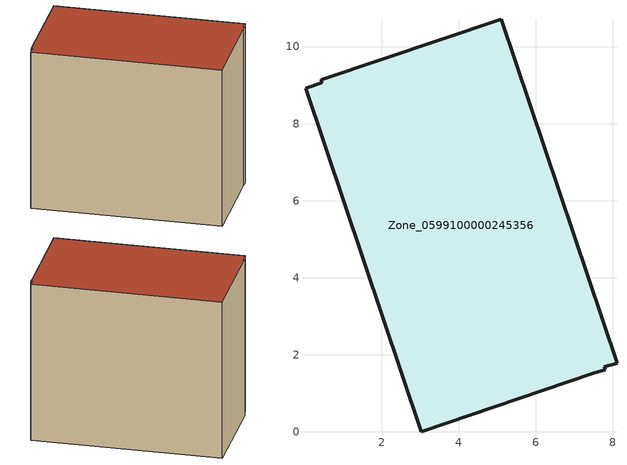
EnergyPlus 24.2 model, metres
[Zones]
Zone_0599100000245356
 floor ground (C_G): 5.1,10.71 8.11,1.78 7.77,1.68 7.8,1.61 7.49,1.51 3.03,0 0.02,8.92 0.44,9.07 0.42,9.13 z0.28
 wall outside (C_F): 5.1,10.71 0.42,9.13 0.44,9.07 0.02,8.92 3.03,0 7.49,1.51 7.8,1.61 7.77,1.68 8.11,1.78 5.1,10.71 z0.28:8.52
 roof outside (C_R): 8.11,1.78 5.1,10.71 0.42,9.13 0.44,9.07 0.02,8.92 3.03,0 7.49,1.51 7.8,1.61 7.77,1.68 z8.52
[BUILDING]
Pand.0599100000245356: North Axis=0; Terrain=City; Loads Convergence Tolerance Value=0.04; Temperature Convergence Tolerance Value=0.4; Solar Distribution=FullExterior; Maximum Number of Warmup Days=25; Minimum Number of Warmup Days=1
[Site:Location]
Rotterdam.The.Hague.AP_ZH_NLD Design_Conditions: Latitude=51.96; Longitude=4.45; Time Zone=1; Elevation=-4.5
[SITE:GROUNDTEMPERATURE:BUILDINGSURFACE]
18, 18, 18, 18, 18, 18, 18, 18, 18, 18, 18, 18
[MATERIAL] Thermal Absorptance=0.9; Solar Absorptance=0.7; Visible Absorptance=0.7
Name | Roughness | Thickness | Conductivity | Density | Specific Heat
G.TI.1965-1974 | MediumSmooth | 0.15 | 0.882353 | 540 | 1210
F.TI.1965-1974 | Rough | 0.3 | 0.697674 | 1920 | 840
R.TI.1965-1974 | MediumRough | 0.2 | 0.232558 | 1500 | 1000
[CONSTRUCTION]
C_G: G.TI.1965-1974
C_F: F.TI.1965-1974
C_R: R.TI.1965-1974
[ZONE]
Zone_0599100000245356: Type=1; Multiplier=1; Ceiling Height=Autocalculate; Volume=Autocalculate; Floor Area=autocalculate; Part of Total Floor Area=Yes
[ZONEINFILTRATION:DESIGNFLOWRATE]
Infil_Zone_0599100000245356: Zone or ZoneList or Space or SpaceList=Zone_0599100000245356; Schedule=AlwaysOn; Design Flow Rate Calculation Method=Flow/Area; Flow Rate per Floor Area=0.003; Constant Term Coefficient=1; Temperature Term Coefficient=0; Velocity Term Coefficient=0; Velocity Squared Term Coefficient=0
[HVACTEMPLATE:ZONE:IDEALLOADSAIRSYSTEM]
Zone_0599100000245356: Maximum Heating Supply Air Temperature=50; Minimum Cooling Supply Air Temperature=13; Maximum Heating Supply Air Humidity Ratio=0.0156; Minimum Cooling Supply Air Humidity Ratio=0.0077; Heating Limit=NoLimit; Cooling Limit=NoLimit; Dehumidification Control Type=ConstantSensibleHeatRatio; Cooling Sensible Heat Ratio=0.7; Dehumidification Setpoint=60; Humidification Control Type=None; Humidification Setpoint=30; Outdoor Air Method=None; Outdoor Air Flow Rate per Person=0.00944; Outdoor Air Flow Rate per Zone Floor Area=0; Outdoor Air Flow Rate per Zone=0; Demand Controlled Ventilation Type=None; Outdoor Air Economizer Type=NoEconomizer; Heat Recovery Type=None; Sensible Heat Recovery Effectiveness=0.7; Latent Heat Recovery Effectiveness=0.65
[ZONECONTROL:THERMOSTAT]
ThermostatControl_Zone_0599100000245356: Zone or ZoneList=Zone_0599100000245356; Control Type Schedule=DualSetpointControlType; Control 1=Thermostat_Zone_0599100000245356; Temperature Difference Between Cutout And Setpoint=0
[THERMOSTATSETPOINT:DUALSETPOINT]
Thermostat_Zone_0599100000245356: Heating Setpoint Temperature Schedule=HeatingSetpoint_Zone_0599100000245356; Cooling Setpoint Temperature Schedule=CoolingSetpoint_Zone_0599100000245356
[SCHEDULE:COMPACT]
HeatingSetpoint_Zone_0599100000245356: Through: 12/31, For: AllDays, Until: 24:00, 21
CoolingSetpoint_Zone_0599100000245356: Through: 12/31, For: AllDays, Until: 24:00, 24
DualSetpointControlType: Through: 12/31, For: AllDays, Until: 24:00, 4
AlwaysOn: Through: 12/31, For: AllDays, Until: 24:00, 1
